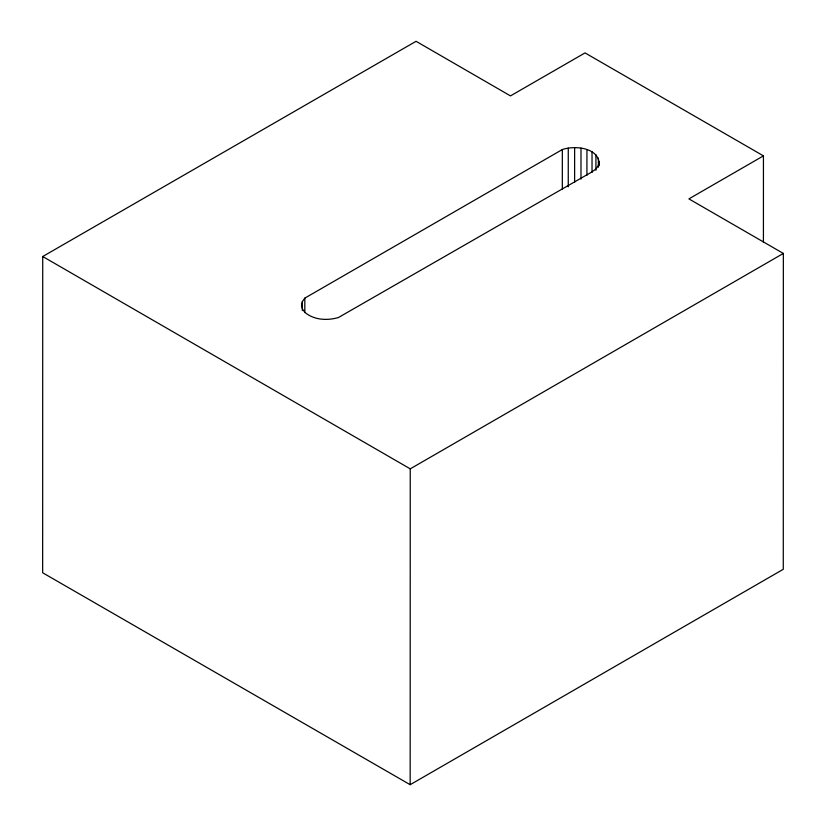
<?xml version="1.0" encoding="UTF-8"?>
<svg xmlns="http://www.w3.org/2000/svg" width="826" height="826" viewBox="0 0 826 826"><rect width="100%" height="100%" fill="white"/><g stroke="black" fill="none" stroke-linecap="round" stroke-linejoin="round"><path stroke-width="1.24" d="M763.441 155.866L585.035 52.905L510.478 95.899L416.067 41.3L42.725 256.514L42.653 572.769L410.171 784.7L783.275 569.29L783.347 253.437L688.905 198.89L763.441 155.866L763.42 242.266M302.368 310.566L302.368 301.542L304.825 298.124L562.33 149.537C575.299 145.159 600.254 147.627 599.232 165.716M599.232 161.844L598.385 165.52L595.928 168.948L592.025 171.88L338.423 317.535C327.313 320.777 313.942 320.147 304.825 312.321L304.825 298.124M410.171 784.7L410.243 468.848L783.347 253.437M562.32 189.505L562.33 149.537M568.257 186.8L568.267 148.112M574.617 182.453L574.638 147.637M580.988 179.066L580.998 148.122M586.925 175.329L586.935 149.547M592.025 172.438L592.025 151.798M595.928 170.218L595.938 154.741M598.385 167.193L598.396 158.169M302.368 301.542L301.531 305.217L302.368 308.893L304.825 312.321M42.725 256.514L410.243 468.848"/></g></svg>
